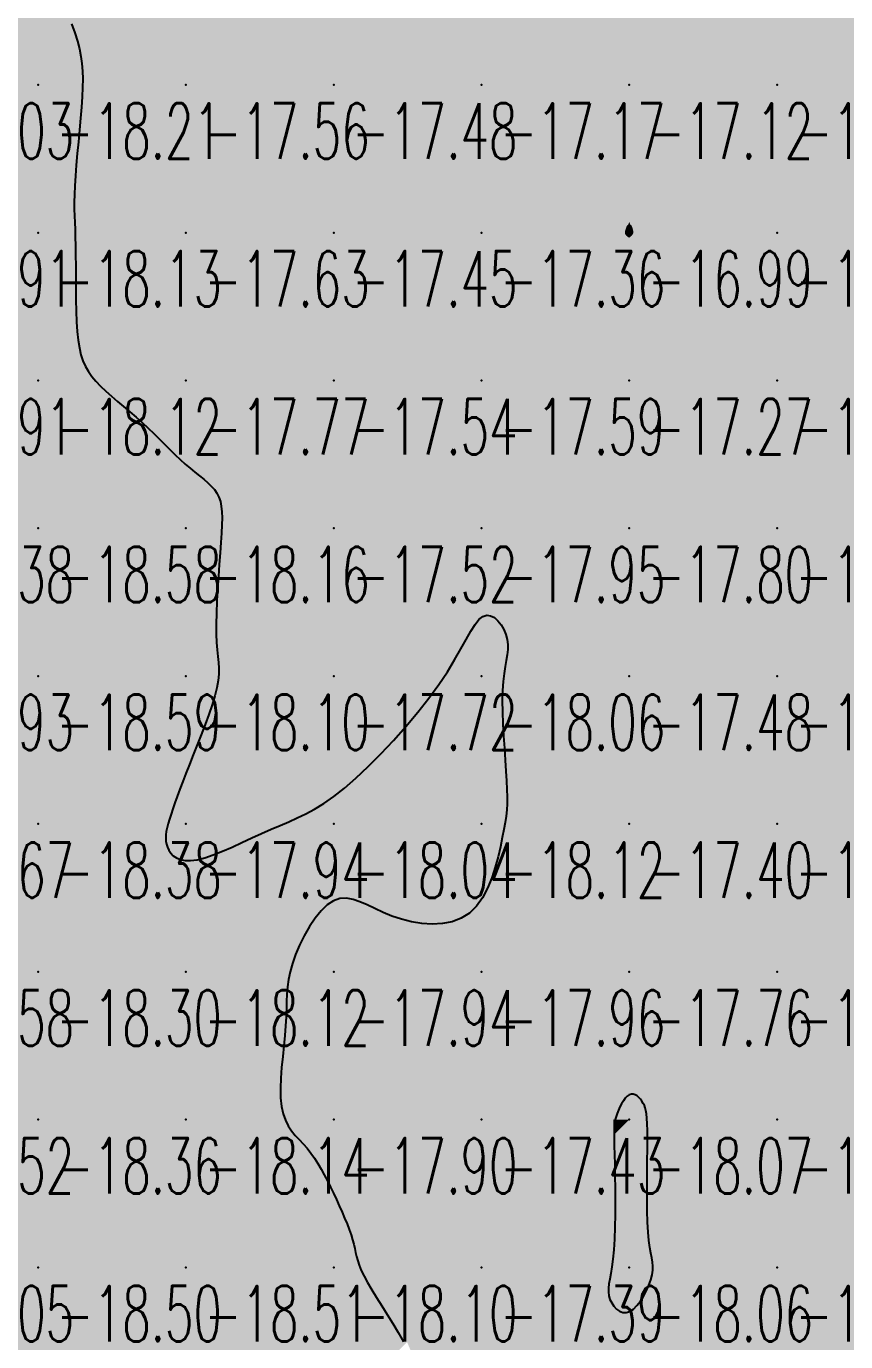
# Model space of a CAD drawing. Header units: millimetres. Extents: x 88261 to 90953, y 390274 to 392322.
# Drawn here: x 89569.4 to 89624.9, y 390662.2 to 390751.2 of the extents above; entities that cross this region are included whole.
import ezdxf
from ezdxf.enums import TextEntityAlignment as Align

# ---------------------------------------------------------------- set-up
doc = ezdxf.new("R2010")
doc.units = ezdxf.units.MM
doc.header["$LTSCALE"] = 25
for name, color, linetype in [('CN_03_00', 7, 'Continuous'), ('COTEAlt', 7, 'Continuous'), ('TN_COLORIAGE', 7, 'Continuous')]:
    doc.layers.add(name, color=color, linetype=linetype)
doc.styles.add('Simplex 1.0', font='Simplex.shx', dxfattribs={"width": 0.99, "height": 2.5})
doc.styles.get("Standard").update_dxf_attribs({"font": 'times.ttf'})

# ---------------------------------------------------------------- blocks, each defined once
blk = doc.blocks.new('COTE')
at = {"color": 0}
blk.add_point((0, 0), dxfattribs=at)
at = {"layer": 'COTEAlt'}
blk.add_attdef('ALT', text='', height=3.75, dxfattribs=at).set_placement((1.25, -1.25), align=Align.TOP_LEFT)

msp = doc.modelspace()

# ---------------------------------------------------------------- linework, layer by layer
at = {"layer": 'CN_03_00', "elevation": -18, "flags": 128}
msp.add_lwpolyline([(89572.505, 390751.371), (89572.723, 390750.757), (89572.902, 390750.193), (89573.041, 390749.668), (89573.145, 390749.167), (89573.216, 390748.673), (89573.257, 390748.169), (89573.271, 390747.64), (89573.261, 390747.068), (89573.23, 390746.437), (89573.181, 390745.737), (89573.119, 390744.982), (89573.047, 390744.192), (89572.972, 390743.386), (89572.897, 390742.586), (89572.828, 390741.811), (89572.769, 390741.082), (89572.725, 390740.417), (89572.699, 390739.832), (89572.69, 390739.31), (89572.693, 390738.832), (89572.706, 390738.377), (89572.724, 390737.923), (89572.745, 390737.449), (89572.764, 390736.935), (89572.779, 390736.36), (89572.788, 390735.709), (89572.791, 390734.995), (89572.794, 390734.24), (89572.798, 390733.463), (89572.807, 390732.685), (89572.824, 390731.925), (89572.853, 390731.204), (89572.896, 390730.543), (89572.958, 390729.956), (89573.041, 390729.438), (89573.148, 390728.978), (89573.283, 390728.566), (89573.448, 390728.191), (89573.647, 390727.842), (89573.882, 390727.51), (89574.158, 390727.183), (89574.475, 390726.852), (89574.828, 390726.515), (89575.21, 390726.174), (89575.613, 390725.827), (89576.03, 390725.475), (89576.453, 390725.118), (89576.877, 390724.756), (89577.293, 390724.389), (89577.695, 390724.017), (89578.083, 390723.644), (89578.46, 390723.273), (89578.825, 390722.908), (89579.181, 390722.553), (89579.528, 390722.212), (89579.869, 390721.887), (89580.204, 390721.584), (89580.534, 390721.303), (89580.856, 390721.042), (89581.164, 390720.795), (89581.454, 390720.558), (89581.722, 390720.326), (89581.963, 390720.093), (89582.173, 390719.855), (89582.347, 390719.607), (89582.481, 390719.342), (89582.579, 390719.053), (89582.644, 390718.731), (89582.68, 390718.365), (89582.691, 390717.948), (89582.681, 390717.469), (89582.652, 390716.919), (89582.61, 390716.289), (89582.559, 390715.576), (89582.501, 390714.798), (89582.443, 390713.978), (89582.388, 390713.14), (89582.341, 390712.308), (89582.306, 390711.506), (89582.287, 390710.757), (89582.29, 390710.086), (89582.315, 390709.508), (89582.356, 390709.009), (89582.402, 390708.567), (89582.442, 390708.161), (89582.467, 390707.769), (89582.465, 390707.368), (89582.428, 390706.938), (89582.344, 390706.457), (89582.207, 390705.908), (89582.022, 390705.301), (89581.801, 390704.65), (89581.553, 390703.97), (89581.287, 390703.277), (89581.014, 390702.585), (89580.743, 390701.908), (89580.485, 390701.263), (89580.246, 390700.66), (89580.03, 390700.102), (89579.833, 390699.586), (89579.657, 390699.109), (89579.5, 390698.672), (89579.36, 390698.271), (89579.239, 390697.904), (89579.134, 390697.571), (89579.045, 390697.268), (89578.974, 390696.992), (89578.922, 390696.738), (89578.891, 390696.504), (89578.882, 390696.283), (89578.896, 390696.073), (89578.936, 390695.869), (89579.002, 390695.667), (89579.098, 390695.465), (89579.227, 390695.271), (89579.395, 390695.095), (89579.608, 390694.946), (89579.871, 390694.834), (89580.189, 390694.77), (89580.569, 390694.762), (89581.015, 390694.822), (89581.529, 390694.955), (89582.102, 390695.152), (89582.719, 390695.397), (89583.369, 390695.679), (89584.036, 390695.982), (89584.708, 390696.294), (89585.37, 390696.6), (89586.011, 390696.887), (89586.62, 390697.147), (89587.207, 390697.393), (89587.783, 390697.644), (89588.363, 390697.92), (89588.958, 390698.24), (89589.582, 390698.624), (89590.247, 390699.09), (89590.967, 390699.657), (89591.748, 390700.339), (89592.576, 390701.12), (89593.43, 390701.979), (89594.289, 390702.893), (89595.132, 390703.842), (89595.938, 390704.803), (89596.688, 390705.754), (89597.359, 390706.674), (89597.936, 390707.542), (89598.429, 390708.348), (89598.849, 390709.08), (89599.21, 390709.728), (89599.526, 390710.283), (89599.809, 390710.734), (89600.074, 390711.07), (89600.333, 390711.282), (89600.597, 390711.364), (89600.861, 390711.33), (89601.116, 390711.198), (89601.356, 390710.987), (89601.571, 390710.715), (89601.753, 390710.399), (89601.896, 390710.06), (89601.99, 390709.714), (89602.03, 390709.376), (89602.026, 390709.037), (89601.987, 390708.685), (89601.925, 390708.307), (89601.851, 390707.889), (89601.776, 390707.42), (89601.71, 390706.886), (89601.666, 390706.274), (89601.652, 390705.578), (89601.663, 390704.815), (89601.695, 390704.008), (89601.74, 390703.182), (89601.794, 390702.36), (89601.85, 390701.564), (89601.903, 390700.82), (89601.945, 390700.15), (89601.972, 390699.57), (89601.983, 390699.065), (89601.976, 390698.612), (89601.951, 390698.188), (89601.908, 390697.769), (89601.844, 390697.333), (89601.759, 390696.857), (89601.654, 390696.317), (89601.525, 390695.7), (89601.367, 390695.022), (89601.173, 390694.312), (89600.937, 390693.596), (89600.65, 390692.901), (89600.308, 390692.254), (89599.901, 390691.681), (89599.424, 390691.209), (89598.874, 390690.86), (89598.262, 390690.626), (89597.605, 390690.498), (89596.917, 390690.461), (89596.216, 390690.506), (89595.518, 390690.62), (89594.837, 390690.791), (89594.189, 390691.007), (89593.588, 390691.255), (89593.03, 390691.513), (89592.51, 390691.761), (89592.02, 390691.975), (89591.555, 390692.133), (89591.108, 390692.212), (89590.673, 390692.191), (89590.243, 390692.047), (89589.816, 390691.765), (89589.396, 390691.363), (89588.991, 390690.865), (89588.608, 390690.295), (89588.255, 390689.679), (89587.941, 390689.042), (89587.672, 390688.408), (89587.456, 390687.802), (89587.298, 390687.241), (89587.19, 390686.72), (89587.122, 390686.221), (89587.082, 390685.733), (89587.06, 390685.239), (89587.045, 390684.725), (89587.027, 390684.178), (89586.994, 390683.582), (89586.939, 390682.929), (89586.869, 390682.231), (89586.795, 390681.506), (89586.726, 390680.774), (89586.673, 390680.052), (89586.645, 390679.358), (89586.655, 390678.711), (89586.71, 390678.13), (89586.819, 390677.627), (89586.976, 390677.193), (89587.173, 390676.816), (89587.4, 390676.482), (89587.65, 390676.177), (89587.913, 390675.887), (89588.18, 390675.6), (89588.444, 390675.301), (89588.697, 390674.98), (89588.939, 390674.637), (89589.171, 390674.274), (89589.394, 390673.894), (89589.61, 390673.499), (89589.821, 390673.093), (89590.026, 390672.678), (89590.229, 390672.257), (89590.429, 390671.832), (89590.624, 390671.408), (89590.811, 390670.989), (89590.988, 390670.579), (89591.15, 390670.183), (89591.296, 390669.804), (89591.422, 390669.447), (89591.525, 390669.116), (89591.605, 390668.814), (89591.669, 390668.531), (89591.728, 390668.258), (89591.791, 390667.983), (89591.87, 390667.696), (89591.975, 390667.387), (89592.116, 390667.044), (89592.302, 390666.658), (89592.541, 390666.22), (89592.828, 390665.734), (89593.15, 390665.208), (89593.5, 390664.648), (89593.868, 390664.061), (89594.243, 390663.455), (89594.615, 390662.836), (89594.976, 390662.212)], dxfattribs=at)
at = {"layer": 'CN_03_00', "flags": 128}
for points, elevation in [([(89610.237, 390736.979), (89610.214, 390736.98), (89610.192, 390736.987), (89610.171, 390736.999), (89610.152, 390737.015), (89610.133, 390737.034), (89610.115, 390737.054), (89610.098, 390737.076), (89610.082, 390737.097), (89610.068, 390737.119), (89610.055, 390737.144), (89610.046, 390737.171), (89610.039, 390737.203), (89610.037, 390737.24), (89610.039, 390737.284), (89610.046, 390737.336), (89610.059, 390737.396), (89610.077, 390737.461), (89610.098, 390737.528), (89610.123, 390737.593), (89610.149, 390737.652), (89610.177, 390737.702), (89610.206, 390737.739), (89610.234, 390737.76), (89610.26, 390737.761), (89610.285, 390737.745), (89610.309, 390737.715), (89610.331, 390737.675), (89610.351, 390737.628), (89610.37, 390737.577), (89610.387, 390737.526), (89610.402, 390737.477), (89610.415, 390737.434), (89610.427, 390737.396), (89610.436, 390737.362), (89610.442, 390737.33), (89610.445, 390737.301), (89610.444, 390737.272), (89610.44, 390737.242), (89610.431, 390737.211), (89610.418, 390737.178), (89610.402, 390737.143), (89610.382, 390737.109), (89610.36, 390737.076), (89610.336, 390737.046), (89610.311, 390737.02), (89610.285, 390736.999), (89610.261, 390736.985), (89610.237, 390736.979)], -17), ([(89608.94, 390665.08), (89609.054, 390664.838), (89609.203, 390664.617), (89609.381, 390664.429), (89609.583, 390664.286), (89609.803, 390664.202), (89610.037, 390664.189), (89610.278, 390664.26), (89610.523, 390664.421), (89610.764, 390664.661), (89610.995, 390664.962), (89611.21, 390665.305), (89611.404, 390665.673), (89611.569, 390666.049), (89611.699, 390666.414), (89611.789, 390666.752), (89611.834, 390667.05), (89611.841, 390667.324), (89611.817, 390667.594), (89611.771, 390667.881), (89611.71, 390668.207), (89611.643, 390668.593), (89611.578, 390669.058), (89611.523, 390669.626), (89611.485, 390670.307), (89611.462, 390671.08), (89611.451, 390671.914), (89611.449, 390672.779), (89611.453, 390673.645), (89611.46, 390674.479), (89611.467, 390675.253), (89611.47, 390675.935), (89611.467, 390676.502), (89611.458, 390676.962), (89611.439, 390677.331), (89611.412, 390677.624), (89611.375, 390677.856), (89611.326, 390678.042), (89611.265, 390678.199), (89611.192, 390678.342), (89611.104, 390678.482), (89611.005, 390678.616), (89610.895, 390678.737), (89610.776, 390678.839), (89610.65, 390678.915), (89610.519, 390678.959), (89610.385, 390678.962), (89610.248, 390678.919), (89610.112, 390678.826), (89609.978, 390678.689), (89609.849, 390678.516), (89609.726, 390678.318), (89609.612, 390678.102), (89609.51, 390677.878), (89609.421, 390677.656), (89609.349, 390677.444), (89609.294, 390677.246), (89609.255, 390677.05), (89609.23, 390676.836), (89609.217, 390676.589), (89609.214, 390676.288), (89609.219, 390675.917), (89609.23, 390675.458), (89609.244, 390674.892), (89609.259, 390674.21), (89609.274, 390673.433), (89609.285, 390672.59), (89609.29, 390671.711), (89609.287, 390670.826), (89609.273, 390669.964), (89609.245, 390669.154), (89609.201, 390668.425), (89609.14, 390667.801), (89609.069, 390667.273), (89608.996, 390666.828), (89608.927, 390666.451), (89608.872, 390666.126), (89608.838, 390665.841), (89608.833, 390665.581), (89608.865, 390665.33), (89608.94, 390665.08)], -18)]:
    msp.add_lwpolyline(points, close=True, dxfattribs=dict(at, elevation=elevation))
at = {"layer": 'TN_COLORIAGE', "color": 193}
for points in [[(89570.249, 390756.673, -17.502), (89573.167, 390750.157, -17.502), (89570.249, 390757.239, -17.502), (89580.249, 390757.239, -17.502)], [(89573.425, 390747.239, -17.502), (89573.167, 390750.157, -17.502), (89580.249, 390747.239, -17.502), (89580.249, 390757.239, -17.502)], [(89580.249, 390757.239, -17.643), (89580.249, 390747.239, -17.643), (89590.249, 390757.239, -17.643)], [(89580.249, 390747.239, -17.643), (89590.249, 390747.239, -17.643), (89590.249, 390757.239, -17.643)], [(89590.249, 390757.239, -17.321), (89590.249, 390747.239, -17.321), (89600.249, 390757.239, -17.321)], [(89590.249, 390747.239, -17.321), (89600.249, 390747.239, -17.321), (89600.249, 390757.239, -17.321)], [(89600.249, 390747.239, -17.078), (89610.249, 390747.239, -17.078), (89610.249, 390757.239, -17.078)], [(89600.249, 390757.239, -17.078), (89600.249, 390747.239, -17.078), (89610.249, 390757.239, -17.078)], [(89610.249, 390747.239, -17.416), (89620.249, 390747.239, -17.416), (89620.249, 390757.239, -17.416)], [(89610.249, 390757.239, -17.416), (89610.249, 390747.239, -17.416), (89620.249, 390757.239, -17.416)], [(89620.249, 390757.239, -17.122), (89620.249, 390747.239, -17.122), (89630.249, 390757.239, -17.122)], [(89620.249, 390747.239, -17.122), (89630.249, 390747.239, -17.122), (89630.249, 390757.239, -17.122)], [(89572.864, 390737.239, -17.559), (89572.516, 390739.506, -17.559), (89580.249, 390737.239, -17.559), (89580.249, 390747.239, -17.559)], [(89572.516, 390739.506, -17.559), (89573.425, 390747.239, -17.559), (89580.249, 390747.239, -17.559)], [(89580.249, 390737.239, -17.476), (89590.249, 390737.239, -17.476), (89590.249, 390747.239, -17.476)], [(89580.249, 390747.239, -17.476), (89580.249, 390737.239, -17.476), (89590.249, 390747.239, -17.476)], [(89590.249, 390747.239, -17.174), (89590.249, 390737.239, -17.174), (89600.249, 390747.239, -17.174)], [(89590.249, 390737.239, -17.174), (89600.249, 390737.239, -17.174), (89600.249, 390747.239, -17.174)], [(89600.249, 390737.239, -17), (89609.985, 390737.239, -17), (89610.249, 390747.239, -17), (89610.249, 390737.977, -17)], [(89600.249, 390747.239, -17.122), (89600.249, 390737.239, -17.122), (89610.249, 390747.239, -17.122)], [(89620.249, 390747.239, -17), (89610.421, 390737.412, -17), (89610.249, 390747.239, -17), (89610.249, 390737.977, -17)], [(89620.249, 390747.239, -17), (89610.421, 390737.412, -17), (89620.249, 390737.239, -17), (89610.479, 390737.239, -17)], [(89620.249, 390737.239, -17.243), (89630.249, 390737.239, -17.243), (89630.249, 390747.239, -17.243)], [(89620.249, 390747.239, -17.243), (89620.249, 390737.239, -17.243), (89630.249, 390747.239, -17.243)], [(89572.704, 390729.695, -17.635), (89572.864, 390737.239, -17.635), (89580.249, 390737.239, -17.635)], [(89573.698, 390727.239, -17.635), (89572.704, 390729.695, -17.635), (89580.249, 390727.239, -17.635), (89580.249, 390737.239, -17.635)], [(89580.249, 390737.239, -17.453), (89580.249, 390727.239, -17.453), (89590.249, 390737.239, -17.453)], [(89580.249, 390727.239, -17.453), (89590.249, 390727.239, -17.453), (89590.249, 390737.239, -17.453)], [(89590.249, 390727.239, -17.357), (89600.249, 390727.239, -17.357), (89600.249, 390737.239, -17.357)], [(89590.249, 390737.239, -17.357), (89590.249, 390727.239, -17.357), (89600.249, 390737.239, -17.357)], [(89600.249, 390727.239, -17), (89610.089, 390737.079, -17), (89600.249, 390737.239, -17), (89609.985, 390737.239, -17)], [(89600.249, 390727.239, -17), (89610.089, 390737.079, -17), (89610.249, 390727.239, -17), (89610.249, 390736.898, -17)], [(89610.249, 390727.239, -17.41), (89620.249, 390727.239, -17.41), (89620.249, 390737.239, -17.41)], [(89620.249, 390737.239, -17), (89610.479, 390737.239, -17), (89610.249, 390727.239, -17), (89610.249, 390736.898, -17)], [(89620.249, 390727.239, -17.303), (89630.249, 390727.239, -17.303), (89630.249, 390737.239, -17.303)], [(89620.249, 390737.239, -17.303), (89620.249, 390727.239, -17.303), (89630.249, 390737.239, -17.303)], [(89573.698, 390727.239, -17.774), (89577.452, 390724.443, -17.774), (89580.249, 390727.239, -17.774)], [(89580.249, 390721.322, -17.774), (89577.452, 390724.443, -17.774), (89580.249, 390727.239, -17.774)], [(89580.249, 390721.322, -17.54), (89582.779, 390719.769, -17.54), (89580.249, 390727.239, -17.54), (89590.249, 390727.239, -17.54)], [(89582.779, 390719.769, -17.525), (89582.716, 390717.239, -17.525), (89590.249, 390727.239, -17.525), (89590.249, 390717.239, -17.525)], [(89590.249, 390727.239, -17.595), (89590.249, 390717.239, -17.595), (89600.249, 390727.239, -17.595)], [(89590.249, 390717.239, -17.595), (89600.249, 390717.239, -17.595), (89600.249, 390727.239, -17.595)], [(89600.249, 390727.239, -17.273), (89600.249, 390717.239, -17.273), (89610.249, 390727.239, -17.273)], [(89600.249, 390717.239, -17.273), (89610.249, 390717.239, -17.273), (89610.249, 390727.239, -17.273)], [(89610.249, 390727.239, -17.14), (89610.249, 390717.239, -17.14), (89620.249, 390727.239, -17.14)], [(89610.249, 390717.239, -17.14), (89620.249, 390717.239, -17.14), (89620.249, 390727.239, -17.14)], [(89620.249, 390717.239, -17.462), (89630.249, 390717.239, -17.462), (89630.249, 390727.239, -17.462)], [(89620.249, 390727.239, -17.462), (89620.249, 390717.239, -17.462), (89630.249, 390727.239, -17.462)], [(89582.018, 390709.009, -17.525), (89582.716, 390717.239, -17.525), (89590.249, 390717.239, -17.525)], [(89582.949, 390707.239, -17.525), (89582.018, 390709.009, -17.525), (89590.249, 390707.239, -17.525), (89590.249, 390717.239, -17.525)], [(89590.249, 390717.239, -17.949), (89590.249, 390707.239, -17.949), (89600.249, 390717.239, -17.949)], [(89600.249, 390712.718, -17.724), (89598.413, 390707.239, -17.724), (89600.249, 390717.239, -17.724), (89590.249, 390707.239, -17.724)], [(89600.249, 390712.718, -17.797), (89602.592, 390709.582, -17.797), (89600.249, 390717.239, -17.797), (89610.249, 390717.239, -17.797)], [(89602.592, 390709.582, -17.484), (89601.323, 390707.239, -17.484), (89610.249, 390717.239, -17.484), (89610.249, 390707.239, -17.484)], [(89610.249, 390717.239, -17.411), (89610.249, 390707.239, -17.411), (89620.249, 390717.239, -17.411)], [(89610.249, 390707.239, -17.411), (89620.249, 390707.239, -17.411), (89620.249, 390717.239, -17.411)], [(89620.249, 390717.239, -17.534), (89620.249, 390707.239, -17.534), (89630.249, 390717.239, -17.534)], [(89620.249, 390707.239, -17.534), (89630.249, 390707.239, -17.534), (89630.249, 390717.239, -17.534)], [(89580.249, 390700.775, -17.724), (89582.949, 390707.239, -17.724), (89580.249, 390697.239, -17.724), (89590.249, 390707.239, -17.724)], [(89586.392, 390697.239, -17.724), (89590.249, 390698.366, -17.724), (89580.249, 390697.239, -17.724), (89590.249, 390707.239, -17.724)], [(89590.249, 390698.366, -17.724), (89598.413, 390707.239, -17.724), (89590.249, 390707.239, -17.724)], [(89601.323, 390707.239, -17.484), (89602.114, 390699.105, -17.484), (89610.249, 390707.239, -17.484)], [(89602.114, 390699.105, -17.397), (89601.89, 390697.239, -17.397), (89610.249, 390707.239, -17.397), (89610.249, 390697.239, -17.397)], [(89610.249, 390707.239, -17.982), (89610.249, 390697.239, -17.982), (89620.249, 390707.239, -17.982)], [(89610.249, 390697.239, -17.982), (89620.249, 390697.239, -17.982), (89620.249, 390707.239, -17.982)], [(89620.249, 390707.239, -17.285), (89620.249, 390697.239, -17.285), (89630.249, 390707.239, -17.285)], [(89620.249, 390697.239, -17.285), (89630.249, 390697.239, -17.285), (89630.249, 390707.239, -17.285)], [(89580.249, 390700.775, -17.944), (89578.964, 390697.239, -17.944), (89580.249, 390697.239, -17.944)], [(89580.249, 390694.001, -17.944), (89578.7, 390695.691, -17.944), (89580.249, 390697.239, -17.944)], [(89578.7, 390695.691, -17.944), (89578.964, 390697.239, -17.944), (89580.249, 390697.239, -17.944)], [(89586.392, 390697.239, -17.944), (89580.249, 390694.001, -17.944), (89580.249, 390697.239, -17.944)], [(89600.249, 390689.842, -17.397), (89601.89, 390697.239, -17.397), (89600.249, 390687.239, -17.397), (89610.249, 390697.239, -17.397)], [(89600.249, 390687.239, -17.397), (89610.249, 390687.239, -17.397), (89610.249, 390697.239, -17.397)], [(89610.249, 390697.239, -17.723), (89610.249, 390687.239, -17.723), (89620.249, 390697.239, -17.723)], [(89610.249, 390687.239, -17.723), (89620.249, 390687.239, -17.723), (89620.249, 390697.239, -17.723)], [(89620.249, 390697.239, -17.489), (89620.249, 390687.239, -17.489), (89630.249, 390697.239, -17.489)], [(89620.249, 390687.239, -17.489), (89630.249, 390687.239, -17.489), (89630.249, 390697.239, -17.489)], [(89590.249, 390693.598, -17.939), (89586.806, 390687.239, -17.939), (89590.249, 390687.239, -17.939)], [(89590.249, 390693.598, -17.939), (89593.66, 390690.65, -17.939), (89590.249, 390687.239, -17.939)], [(89600.249, 390689.842, -17.939), (89593.66, 390690.65, -17.939), (89600.249, 390687.239, -17.939), (89590.249, 390687.239, -17.939)], [(89587.263, 390684.253, -17.898), (89586.105, 390677.239, -17.898), (89590.249, 390687.239, -17.898), (89590.249, 390677.239, -17.898)], [(89586.806, 390687.239, -17.939), (89587.263, 390684.253, -17.939), (89590.249, 390687.239, -17.939)], [(89590.249, 390677.239, -17.958), (89600.249, 390677.239, -17.958), (89600.249, 390687.239, -17.958)], [(89590.249, 390687.239, -17.958), (89590.249, 390677.239, -17.958), (89600.249, 390687.239, -17.958)], [(89610.249, 390679.486, -17.433), (89609.154, 390677.239, -17.433), (89610.249, 390687.239, -17.433), (89600.249, 390677.239, -17.433)], [(89600.249, 390687.239, -17.76), (89600.249, 390677.239, -17.76), (89610.249, 390687.239, -17.76)], [(89610.249, 390679.486, -17.431), (89611.341, 390678.331, -17.431), (89610.249, 390687.239, -17.431), (89620.249, 390687.239, -17.431)], [(89611.538, 390677.239, -17.431), (89611.341, 390678.331, -17.431), (89620.249, 390677.239, -17.431), (89620.249, 390687.239, -17.431)], [(89620.249, 390687.239, -17.303), (89620.249, 390677.239, -17.303), (89630.249, 390687.239, -17.303)], [(89620.249, 390677.239, -17.303), (89630.249, 390677.239, -17.303), (89630.249, 390687.239, -17.303)], [(89586.105, 390677.239, -17.898), (89588.578, 390675.568, -17.898), (89590.249, 390677.239, -17.898)], [(89590.249, 390672.296, -17.898), (89588.578, 390675.568, -17.898), (89590.249, 390677.239, -17.898)], [(89590.249, 390672.296, -17.433), (89591.8, 390668.791, -17.433), (89590.249, 390677.239, -17.433), (89600.249, 390677.239, -17.433)], [(89591.8, 390668.791, -17.387), (89591.701, 390667.239, -17.387), (89600.249, 390677.239, -17.387), (89600.249, 390667.239, -17.387)], [(89609.154, 390677.239, -17.387), (89609.228, 390676.218, -17.387), (89600.249, 390677.239, -17.387), (89600.249, 390667.239, -17.387)], [(89611.328, 390668.319, -17.529), (89611.538, 390677.239, -17.529), (89620.249, 390677.239, -17.529)], [(89612.289, 390667.239, -17.529), (89611.328, 390668.319, -17.529), (89620.249, 390667.239, -17.529), (89620.249, 390677.239, -17.529)], [(89620.249, 390667.239, -17.129), (89630.249, 390667.239, -17.129), (89630.249, 390677.239, -17.129)], [(89620.249, 390677.239, -17.129), (89620.249, 390667.239, -17.129), (89630.249, 390677.239, -17.129)], [(89609.398, 390667.239, -17.387), (89609.228, 390676.218, -17.387), (89600.249, 390667.239, -17.387)], [(89591.701, 390667.239, -17.387), (89595.207, 390662.198, -17.387), (89600.249, 390667.239, -17.387)], [(89597.326, 390657.239, -17.387), (89595.207, 390662.198, -17.387), (89600.249, 390657.239, -17.387), (89600.249, 390667.239, -17.387)], [(89608.386, 390665.377, -17.387), (89609.398, 390667.239, -17.387), (89600.249, 390657.239, -17.387), (89600.249, 390667.239, -17.387)], [(89610.249, 390663.236, -17.778), (89612.289, 390667.239, -17.778), (89610.249, 390657.239, -17.778), (89620.249, 390667.239, -17.778)], [(89615.745, 390657.239, -17.778), (89620.249, 390659.633, -17.778), (89610.249, 390657.239, -17.778), (89620.249, 390667.239, -17.778)], [(89620.249, 390659.633, -17.136), (89620.998, 390657.988, -17.136), (89620.249, 390667.239, -17.136), (89630.249, 390667.239, -17.136)], [(89621.282, 390657.239, -17.136), (89620.998, 390657.988, -17.136), (89630.249, 390657.239, -17.136), (89630.249, 390667.239, -17.136)], [(89610.249, 390663.236, -17.751), (89608.386, 390665.377, -17.751), (89610.249, 390657.239, -17.751), (89600.249, 390657.239, -17.751)]]:
    msp.add_solid(points, dxfattribs=at)
at = {"layer": 'TN_COLORIAGE', "color": 203}
for points in [[(89570.249, 390747.239, -18), (89570.249, 390756.673, -18), (89560.249, 390747.239, -18), (89567.546, 390754.537, -18)], [(89573.167, 390750.157, -18.205), (89570.249, 390756.673, -18.205), (89570.249, 390747.239, -18.205)], [(89573.167, 390750.157, -18.205), (89573.425, 390747.239, -18.205), (89570.249, 390747.239, -18.205)], [(89570.249, 390747.239, -18), (89563.184, 390740.175, -18), (89560.249, 390747.239, -18), (89560.249, 390744.435, -18)], [(89570.249, 390747.239, -18), (89563.184, 390740.175, -18), (89570.249, 390737.239, -18), (89564.223, 390737.239, -18)], [(89570.249, 390747.239, -18), (89573.425, 390747.239, -18), (89570.249, 390737.239, -18), (89572.516, 390739.506, -18)], [(89572.516, 390739.506, -18.129), (89572.864, 390737.239, -18.129), (89570.249, 390737.239, -18.129)], [(89570.249, 390737.239, -18), (89564.22, 390731.211, -18), (89570.249, 390727.239, -18), (89564.424, 390727.239, -18)], [(89564.223, 390737.239, -18.129), (89564.22, 390731.211, -18.129), (89570.249, 390737.239, -18.129)], [(89570.249, 390737.239, -18), (89572.864, 390737.239, -18), (89570.249, 390727.239, -18), (89572.704, 390729.695, -18)], [(89572.704, 390729.695, -18.119), (89573.698, 390727.239, -18.119), (89570.249, 390727.239, -18.119)], [(89568.648, 390725.639, -18.119), (89564.424, 390727.239, -18.119), (89570.249, 390727.239, -18.119)], [(89570.249, 390717.239, -18), (89565.424, 390717.239, -18), (89570.249, 390727.239, -18), (89568.648, 390725.639, -18)], [(89570.249, 390717.239, -18), (89577.452, 390724.443, -18), (89570.249, 390727.239, -18), (89573.698, 390727.239, -18)], [(89570.249, 390717.239, -18), (89577.452, 390724.443, -18), (89580.249, 390717.239, -18), (89580.249, 390721.322, -18)], [(89582.779, 390719.769, -18.156), (89580.249, 390721.322, -18.156), (89580.249, 390717.239, -18.156)], [(89582.716, 390717.239, -18.156), (89582.779, 390719.769, -18.156), (89580.249, 390717.239, -18.156)], [(89570.249, 390707.239, -18), (89561.264, 390707.239, -18), (89570.249, 390717.239, -18), (89561.272, 390708.262, -18)], [(89565.424, 390717.239, -18.581), (89561.272, 390708.262, -18.581), (89570.249, 390717.239, -18.581)], [(89570.249, 390717.239, -18.156), (89570.249, 390707.239, -18.156), (89580.249, 390717.239, -18.156)], [(89570.249, 390707.239, -18.156), (89580.249, 390707.239, -18.156), (89580.249, 390717.239, -18.156)], [(89580.249, 390717.239, -18), (89582.716, 390717.239, -18), (89580.249, 390707.239, -18), (89582.018, 390709.009, -18)], [(89598.413, 390707.239, -18.062), (89600.249, 390712.718, -18.062), (89600.249, 390707.239, -18.062)], [(89602.592, 390709.582, -18.062), (89600.249, 390712.718, -18.062), (89600.249, 390707.239, -18.062)], [(89582.018, 390709.009, -18.102), (89582.949, 390707.239, -18.102), (89580.249, 390707.239, -18.102)], [(89601.323, 390707.239, -18.062), (89602.592, 390709.582, -18.062), (89600.249, 390707.239, -18.062)], [(89560.249, 390697.239, -18.586), (89570.249, 390697.239, -18.586), (89570.249, 390707.239, -18.586)], [(89560.249, 390697.239, -18), (89560.249, 390706.341, -18), (89570.249, 390707.239, -18), (89561.264, 390707.239, -18)], [(89570.249, 390697.239, -18), (89578.964, 390697.239, -18), (89580.249, 390707.239, -18), (89580.249, 390700.775, -18)], [(89570.249, 390707.239, -18.102), (89570.249, 390697.239, -18.102), (89580.249, 390707.239, -18.102)], [(89582.949, 390707.239, -18.102), (89580.249, 390700.775, -18.102), (89580.249, 390707.239, -18.102)], [(89600.249, 390707.239, -18), (89598.413, 390707.239, -18), (89590.249, 390697.239, -18), (89590.249, 390698.366, -18)], [(89590.249, 390697.239, -18.062), (89600.249, 390697.239, -18.062), (89600.249, 390707.239, -18.062)], [(89600.249, 390697.239, -18), (89602.114, 390699.105, -18), (89600.249, 390707.239, -18), (89601.323, 390707.239, -18)], [(89601.89, 390697.239, -18.118), (89602.114, 390699.105, -18.118), (89600.249, 390697.239, -18.118)], [(89590.249, 390698.366, -18.035), (89586.392, 390697.239, -18.035), (89590.249, 390697.239, -18.035)], [(89560.249, 390697.239, -18.379), (89560.249, 390687.239, -18.379), (89570.249, 390697.239, -18.379)], [(89560.249, 390687.239, -18.379), (89570.249, 390687.239, -18.379), (89570.249, 390697.239, -18.379)], [(89570.249, 390697.239, -18), (89578.964, 390697.239, -18), (89570.249, 390687.239, -18), (89578.7, 390695.691, -18)], [(89580.249, 390687.239, -18), (89586.806, 390687.239, -18), (89590.249, 390697.239, -18), (89590.249, 390693.598, -18)], [(89580.249, 390687.239, -18), (89580.249, 390694.001, -18), (89590.249, 390697.239, -18), (89586.392, 390697.239, -18)], [(89600.249, 390697.239, -18), (89593.66, 390690.65, -18), (89590.249, 390697.239, -18), (89590.249, 390693.598, -18)], [(89593.66, 390690.65, -18.118), (89600.249, 390689.842, -18.118), (89600.249, 390697.239, -18.118)], [(89601.89, 390697.239, -18.118), (89600.249, 390689.842, -18.118), (89600.249, 390697.239, -18.118)], [(89570.249, 390687.239, -18), (89578.7, 390695.691, -18), (89580.249, 390687.239, -18), (89580.249, 390694.001, -18)], [(89560.249, 390687.239, -18.305), (89560.249, 390677.239, -18.305), (89570.249, 390687.239, -18.305)], [(89560.249, 390677.239, -18.305), (89570.249, 390677.239, -18.305), (89570.249, 390687.239, -18.305)], [(89570.249, 390677.239, -18.117), (89580.249, 390677.239, -18.117), (89580.249, 390687.239, -18.117)], [(89570.249, 390687.239, -18.117), (89570.249, 390677.239, -18.117), (89580.249, 390687.239, -18.117)], [(89580.249, 390677.239, -18), (89587.263, 390684.253, -18), (89580.249, 390687.239, -18), (89586.806, 390687.239, -18)], [(89586.105, 390677.239, -18.144), (89587.263, 390684.253, -18.144), (89580.249, 390677.239, -18.144)], [(89609.154, 390677.239, -18.07), (89610.249, 390679.486, -18.07), (89610.249, 390677.239, -18.07)], [(89611.341, 390678.331, -18.07), (89610.249, 390679.486, -18.07), (89610.249, 390677.239, -18.07)], [(89611.341, 390678.331, -18.07), (89611.538, 390677.239, -18.07), (89610.249, 390677.239, -18.07)], [(89560.249, 390677.239, -18.359), (89560.249, 390667.239, -18.359), (89570.249, 390677.239, -18.359)], [(89560.249, 390667.239, -18.359), (89570.249, 390667.239, -18.359), (89570.249, 390677.239, -18.359)], [(89570.249, 390667.239, -18.144), (89580.249, 390667.239, -18.144), (89580.249, 390677.239, -18.144)], [(89570.249, 390677.239, -18.144), (89570.249, 390667.239, -18.144), (89580.249, 390677.239, -18.144)], [(89580.249, 390667.239, -18), (89588.578, 390675.568, -18), (89580.249, 390677.239, -18), (89586.105, 390677.239, -18)], [(89609.228, 390676.218, -18.07), (89609.154, 390677.239, -18.07), (89610.249, 390677.239, -18.07)], [(89610.249, 390677.239, -18), (89609.228, 390676.218, -18), (89610.249, 390667.239, -18), (89609.398, 390667.239, -18)], [(89610.249, 390677.239, -18), (89611.538, 390677.239, -18), (89610.249, 390667.239, -18), (89611.328, 390668.319, -18)], [(89580.249, 390667.239, -18), (89588.578, 390675.568, -18), (89590.249, 390667.239, -18), (89590.249, 390672.296, -18)], [(89591.8, 390668.791, -18.104), (89590.249, 390672.296, -18.104), (89590.249, 390667.239, -18.104)], [(89591.701, 390667.239, -18.104), (89591.8, 390668.791, -18.104), (89590.249, 390667.239, -18.104)], [(89611.328, 390668.319, -18.057), (89612.289, 390667.239, -18.057), (89610.249, 390667.239, -18.057)], [(89560.249, 390667.239, -18.503), (89560.249, 390657.239, -18.503), (89570.249, 390667.239, -18.503)], [(89560.249, 390657.239, -18.503), (89570.249, 390657.239, -18.503), (89570.249, 390667.239, -18.503)], [(89570.249, 390667.239, -18.507), (89570.249, 390657.239, -18.507), (89580.249, 390667.239, -18.507)], [(89570.249, 390657.239, -18.507), (89580.249, 390657.239, -18.507), (89580.249, 390667.239, -18.507)], [(89580.249, 390657.239, -18.104), (89590.249, 390657.239, -18.104), (89590.249, 390667.239, -18.104)], [(89580.249, 390667.239, -18.104), (89580.249, 390657.239, -18.104), (89590.249, 390667.239, -18.104)], [(89590.249, 390657.239, -18), (89595.207, 390662.198, -18), (89590.249, 390667.239, -18), (89591.701, 390667.239, -18)], [(89609.398, 390667.239, -18.057), (89608.386, 390665.377, -18.057), (89610.249, 390667.239, -18.057)], [(89608.386, 390665.377, -18.057), (89610.249, 390663.236, -18.057), (89610.249, 390667.239, -18.057)], [(89612.289, 390667.239, -18.057), (89610.249, 390663.236, -18.057), (89610.249, 390667.239, -18.057)]]:
    msp.add_solid(points, dxfattribs=at)
at = {"layer": 'TN_COLORIAGE', "color": 183}
for points in [[(89610.249, 390737.977, -16.99), (89609.985, 390737.239, -16.99), (89610.249, 390737.239, -16.99)], [(89610.249, 390737.977, -16.99), (89610.421, 390737.412, -16.99), (89610.249, 390737.239, -16.99)], [(89610.479, 390737.239, -16.99), (89610.421, 390737.412, -16.99), (89610.249, 390737.239, -16.99)], [(89609.985, 390737.239, -16.99), (89610.089, 390737.079, -16.99), (89610.249, 390737.239, -16.99)], [(89610.249, 390736.898, -16.99), (89610.089, 390737.079, -16.99), (89610.249, 390737.239, -16.99)], [(89610.249, 390736.898, -16.99), (89610.479, 390737.239, -16.99), (89610.249, 390737.239, -16.99)]]:
    msp.add_solid(points, dxfattribs=at)

# ---------------------------------------------------------------- block references
at = {"layer": 'COTEAlt'}
ref = msp.add_blockref('COTE', (89560.249, 390747.239), dxfattribs=at)
ref.add_attrib('ALT', '-18.03', dxfattribs={"height": 3.75, "style": 'Simplex 1.0', "width": 0.6}).set_placement((89561.499, 390745.989), align=Align.TOP_LEFT)
ref = msp.add_blockref('COTE', (89570.249, 390747.239), dxfattribs=at)
ref.add_attrib('ALT', '-18.21', dxfattribs={"height": 3.75, "style": 'Simplex 1.0', "width": 0.6}).set_placement((89571.499, 390745.989), align=Align.TOP_LEFT)
ref = msp.add_blockref('COTE', (89580.249, 390747.239), dxfattribs=at)
ref.add_attrib('ALT', '-17.56', dxfattribs={"height": 3.75, "style": 'Simplex 1.0', "width": 0.6}).set_placement((89581.499, 390745.989), align=Align.TOP_LEFT)
ref = msp.add_blockref('COTE', (89590.249, 390747.239), dxfattribs=at)
ref.add_attrib('ALT', '-17.48', dxfattribs={"height": 3.75, "style": 'Simplex 1.0', "width": 0.6}).set_placement((89591.499, 390745.989), align=Align.TOP_LEFT)
ref = msp.add_blockref('COTE', (89600.249, 390747.239), dxfattribs=at)
ref.add_attrib('ALT', '-17.17', dxfattribs={"height": 3.75, "style": 'Simplex 1.0', "width": 0.6}).set_placement((89601.499, 390745.989), align=Align.TOP_LEFT)
ref = msp.add_blockref('COTE', (89610.249, 390747.239), dxfattribs=at)
ref.add_attrib('ALT', '-17.12', dxfattribs={"height": 3.75, "style": 'Simplex 1.0', "width": 0.6}).set_placement((89611.499, 390745.989), align=Align.TOP_LEFT)
ref = msp.add_blockref('COTE', (89620.249, 390747.239), dxfattribs=at)
ref.add_attrib('ALT', '-17.55', dxfattribs={"height": 3.75, "style": 'Simplex 1.0', "width": 0.6}).set_placement((89621.499, 390745.989), align=Align.TOP_LEFT)
ref = msp.add_blockref('COTE', (89560.249, 390737.239), dxfattribs=at)
ref.add_attrib('ALT', '-17.91', dxfattribs={"height": 3.75, "style": 'Simplex 1.0', "width": 0.6}).set_placement((89561.499, 390735.989), align=Align.TOP_LEFT)
ref = msp.add_blockref('COTE', (89570.249, 390737.239), dxfattribs=at)
ref.add_attrib('ALT', '-18.13', dxfattribs={"height": 3.75, "style": 'Simplex 1.0', "width": 0.6}).set_placement((89571.499, 390735.989), align=Align.TOP_LEFT)
ref = msp.add_blockref('COTE', (89580.249, 390737.239), dxfattribs=at)
ref.add_attrib('ALT', '-17.63', dxfattribs={"height": 3.75, "style": 'Simplex 1.0', "width": 0.6}).set_placement((89581.499, 390735.989), align=Align.TOP_LEFT)
ref = msp.add_blockref('COTE', (89590.249, 390737.239), dxfattribs=at)
ref.add_attrib('ALT', '-17.45', dxfattribs={"height": 3.75, "style": 'Simplex 1.0', "width": 0.6}).set_placement((89591.499, 390735.989), align=Align.TOP_LEFT)
ref = msp.add_blockref('COTE', (89600.249, 390737.239), dxfattribs=at)
ref.add_attrib('ALT', '-17.36', dxfattribs={"height": 3.75, "style": 'Simplex 1.0', "width": 0.6}).set_placement((89601.499, 390735.989), align=Align.TOP_LEFT)
ref = msp.add_blockref('COTE', (89610.249, 390737.239), dxfattribs=at)
ref.add_attrib('ALT', '-16.99', dxfattribs={"height": 3.75, "style": 'Simplex 1.0', "width": 0.6}).set_placement((89611.499, 390735.989), align=Align.TOP_LEFT)
ref = msp.add_blockref('COTE', (89620.249, 390737.239), dxfattribs=at)
ref.add_attrib('ALT', '-17.41', dxfattribs={"height": 3.75, "style": 'Simplex 1.0', "width": 0.6}).set_placement((89621.499, 390735.989), align=Align.TOP_LEFT)
ref = msp.add_blockref('COTE', (89560.249, 390727.239), dxfattribs=at)
ref.add_attrib('ALT', '-17.91', dxfattribs={"height": 3.75, "style": 'Simplex 1.0', "width": 0.6}).set_placement((89561.499, 390725.989), align=Align.TOP_LEFT)
ref = msp.add_blockref('COTE', (89570.249, 390727.239), dxfattribs=at)
ref.add_attrib('ALT', '-18.12', dxfattribs={"height": 3.75, "style": 'Simplex 1.0', "width": 0.6}).set_placement((89571.499, 390725.989), align=Align.TOP_LEFT)
ref = msp.add_blockref('COTE', (89580.249, 390727.239), dxfattribs=at)
ref.add_attrib('ALT', '-17.77', dxfattribs={"height": 3.75, "style": 'Simplex 1.0', "width": 0.6}).set_placement((89581.499, 390725.989), align=Align.TOP_LEFT)
ref = msp.add_blockref('COTE', (89590.249, 390727.239), dxfattribs=at)
ref.add_attrib('ALT', '-17.54', dxfattribs={"height": 3.75, "style": 'Simplex 1.0', "width": 0.6}).set_placement((89591.499, 390725.989), align=Align.TOP_LEFT)
ref = msp.add_blockref('COTE', (89600.249, 390727.239), dxfattribs=at)
ref.add_attrib('ALT', '-17.59', dxfattribs={"height": 3.75, "style": 'Simplex 1.0', "width": 0.6}).set_placement((89601.499, 390725.989), align=Align.TOP_LEFT)
ref = msp.add_blockref('COTE', (89610.249, 390727.239), dxfattribs=at)
ref.add_attrib('ALT', '-17.27', dxfattribs={"height": 3.75, "style": 'Simplex 1.0', "width": 0.6}).set_placement((89611.499, 390725.989), align=Align.TOP_LEFT)
ref = msp.add_blockref('COTE', (89620.249, 390727.239), dxfattribs=at)
ref.add_attrib('ALT', '-17.14', dxfattribs={"height": 3.75, "style": 'Simplex 1.0', "width": 0.6}).set_placement((89621.499, 390725.989), align=Align.TOP_LEFT)
ref = msp.add_blockref('COTE', (89560.249, 390717.239), dxfattribs=at)
ref.add_attrib('ALT', '-17.38', dxfattribs={"height": 3.75, "style": 'Simplex 1.0', "width": 0.6}).set_placement((89561.499, 390715.989), align=Align.TOP_LEFT)
ref = msp.add_blockref('COTE', (89570.249, 390717.239), dxfattribs=at)
ref.add_attrib('ALT', '-18.58', dxfattribs={"height": 3.75, "style": 'Simplex 1.0', "width": 0.6}).set_placement((89571.499, 390715.989), align=Align.TOP_LEFT)
ref = msp.add_blockref('COTE', (89580.249, 390717.239), dxfattribs=at)
ref.add_attrib('ALT', '-18.16', dxfattribs={"height": 3.75, "style": 'Simplex 1.0', "width": 0.6}).set_placement((89581.499, 390715.989), align=Align.TOP_LEFT)
ref = msp.add_blockref('COTE', (89590.249, 390717.239), dxfattribs=at)
ref.add_attrib('ALT', '-17.52', dxfattribs={"height": 3.75, "style": 'Simplex 1.0', "width": 0.6}).set_placement((89591.499, 390715.989), align=Align.TOP_LEFT)
ref = msp.add_blockref('COTE', (89600.249, 390717.239), dxfattribs=at)
ref.add_attrib('ALT', '-17.95', dxfattribs={"height": 3.75, "style": 'Simplex 1.0', "width": 0.6}).set_placement((89601.499, 390715.989), align=Align.TOP_LEFT)
ref = msp.add_blockref('COTE', (89610.249, 390717.239), dxfattribs=at)
ref.add_attrib('ALT', '-17.80', dxfattribs={"height": 3.75, "style": 'Simplex 1.0', "width": 0.6}).set_placement((89611.499, 390715.989), align=Align.TOP_LEFT)
ref = msp.add_blockref('COTE', (89620.249, 390717.239), dxfattribs=at)
ref.add_attrib('ALT', '-17.41', dxfattribs={"height": 3.75, "style": 'Simplex 1.0', "width": 0.6}).set_placement((89621.499, 390715.989), align=Align.TOP_LEFT)
ref = msp.add_blockref('COTE', (89560.249, 390707.239), dxfattribs=at)
ref.add_attrib('ALT', '-17.93', dxfattribs={"height": 3.75, "style": 'Simplex 1.0', "width": 0.6}).set_placement((89561.499, 390705.989), align=Align.TOP_LEFT)
ref = msp.add_blockref('COTE', (89570.249, 390707.239), dxfattribs=at)
ref.add_attrib('ALT', '-18.59', dxfattribs={"height": 3.75, "style": 'Simplex 1.0', "width": 0.6}).set_placement((89571.499, 390705.989), align=Align.TOP_LEFT)
ref = msp.add_blockref('COTE', (89580.249, 390707.239), dxfattribs=at)
ref.add_attrib('ALT', '-18.10', dxfattribs={"height": 3.75, "style": 'Simplex 1.0', "width": 0.6}).set_placement((89581.499, 390705.989), align=Align.TOP_LEFT)
ref = msp.add_blockref('COTE', (89590.249, 390707.239), dxfattribs=at)
ref.add_attrib('ALT', '-17.72', dxfattribs={"height": 3.75, "style": 'Simplex 1.0', "width": 0.6}).set_placement((89591.499, 390705.989), align=Align.TOP_LEFT)
ref = msp.add_blockref('COTE', (89600.249, 390707.239), dxfattribs=at)
ref.add_attrib('ALT', '-18.06', dxfattribs={"height": 3.75, "style": 'Simplex 1.0', "width": 0.6}).set_placement((89601.499, 390705.989), align=Align.TOP_LEFT)
ref = msp.add_blockref('COTE', (89610.249, 390707.239), dxfattribs=at)
ref.add_attrib('ALT', '-17.48', dxfattribs={"height": 3.75, "style": 'Simplex 1.0', "width": 0.6}).set_placement((89611.499, 390705.989), align=Align.TOP_LEFT)
ref = msp.add_blockref('COTE', (89620.249, 390707.239), dxfattribs=at)
ref.add_attrib('ALT', '-17.98', dxfattribs={"height": 3.75, "style": 'Simplex 1.0', "width": 0.6}).set_placement((89621.499, 390705.989), align=Align.TOP_LEFT)
ref = msp.add_blockref('COTE', (89560.249, 390697.239), dxfattribs=at)
ref.add_attrib('ALT', '-18.67', dxfattribs={"height": 3.75, "style": 'Simplex 1.0', "width": 0.6}).set_placement((89561.499, 390695.989), align=Align.TOP_LEFT)
ref = msp.add_blockref('COTE', (89570.249, 390697.239), dxfattribs=at)
ref.add_attrib('ALT', '-18.38', dxfattribs={"height": 3.75, "style": 'Simplex 1.0', "width": 0.6}).set_placement((89571.499, 390695.989), align=Align.TOP_LEFT)
ref = msp.add_blockref('COTE', (89580.249, 390697.239), dxfattribs=at)
ref.add_attrib('ALT', '-17.94', dxfattribs={"height": 3.75, "style": 'Simplex 1.0', "width": 0.6}).set_placement((89581.499, 390695.989), align=Align.TOP_LEFT)
ref = msp.add_blockref('COTE', (89590.249, 390697.239), dxfattribs=at)
ref.add_attrib('ALT', '-18.04', dxfattribs={"height": 3.75, "style": 'Simplex 1.0', "width": 0.6}).set_placement((89591.499, 390695.989), align=Align.TOP_LEFT)
ref = msp.add_blockref('COTE', (89600.249, 390697.239), dxfattribs=at)
ref.add_attrib('ALT', '-18.12', dxfattribs={"height": 3.75, "style": 'Simplex 1.0', "width": 0.6}).set_placement((89601.499, 390695.989), align=Align.TOP_LEFT)
ref = msp.add_blockref('COTE', (89610.249, 390697.239), dxfattribs=at)
ref.add_attrib('ALT', '-17.40', dxfattribs={"height": 3.75, "style": 'Simplex 1.0', "width": 0.6}).set_placement((89611.499, 390695.989), align=Align.TOP_LEFT)
ref = msp.add_blockref('COTE', (89620.249, 390697.239), dxfattribs=at)
ref.add_attrib('ALT', '-17.72', dxfattribs={"height": 3.75, "style": 'Simplex 1.0', "width": 0.6}).set_placement((89621.499, 390695.989), align=Align.TOP_LEFT)
ref = msp.add_blockref('COTE', (89560.249, 390687.239), dxfattribs=at)
ref.add_attrib('ALT', '-18.58', dxfattribs={"height": 3.75, "style": 'Simplex 1.0', "width": 0.6}).set_placement((89561.499, 390685.989), align=Align.TOP_LEFT)
ref = msp.add_blockref('COTE', (89570.249, 390687.239), dxfattribs=at)
ref.add_attrib('ALT', '-18.30', dxfattribs={"height": 3.75, "style": 'Simplex 1.0', "width": 0.6}).set_placement((89571.499, 390685.989), align=Align.TOP_LEFT)
ref = msp.add_blockref('COTE', (89580.249, 390687.239), dxfattribs=at)
ref.add_attrib('ALT', '-18.12', dxfattribs={"height": 3.75, "style": 'Simplex 1.0', "width": 0.6}).set_placement((89581.499, 390685.989), align=Align.TOP_LEFT)
ref = msp.add_blockref('COTE', (89590.249, 390687.239), dxfattribs=at)
ref.add_attrib('ALT', '-17.94', dxfattribs={"height": 3.75, "style": 'Simplex 1.0', "width": 0.6}).set_placement((89591.499, 390685.989), align=Align.TOP_LEFT)
ref = msp.add_blockref('COTE', (89600.249, 390687.239), dxfattribs=at)
ref.add_attrib('ALT', '-17.96', dxfattribs={"height": 3.75, "style": 'Simplex 1.0', "width": 0.6}).set_placement((89601.499, 390685.989), align=Align.TOP_LEFT)
ref = msp.add_blockref('COTE', (89610.249, 390687.239), dxfattribs=at)
ref.add_attrib('ALT', '-17.76', dxfattribs={"height": 3.75, "style": 'Simplex 1.0', "width": 0.6}).set_placement((89611.499, 390685.989), align=Align.TOP_LEFT)
ref = msp.add_blockref('COTE', (89620.249, 390687.239), dxfattribs=at)
ref.add_attrib('ALT', '-17.43', dxfattribs={"height": 3.75, "style": 'Simplex 1.0', "width": 0.6}).set_placement((89621.499, 390685.989), align=Align.TOP_LEFT)
ref = msp.add_blockref('COTE', (89560.249, 390677.239), dxfattribs=at)
ref.add_attrib('ALT', '-18.52', dxfattribs={"height": 3.75, "style": 'Simplex 1.0', "width": 0.6}).set_placement((89561.499, 390675.989), align=Align.TOP_LEFT)
ref = msp.add_blockref('COTE', (89570.249, 390677.239), dxfattribs=at)
ref.add_attrib('ALT', '-18.36', dxfattribs={"height": 3.75, "style": 'Simplex 1.0', "width": 0.6}).set_placement((89571.499, 390675.989), align=Align.TOP_LEFT)
ref = msp.add_blockref('COTE', (89580.249, 390677.239), dxfattribs=at)
ref.add_attrib('ALT', '-18.14', dxfattribs={"height": 3.75, "style": 'Simplex 1.0', "width": 0.6}).set_placement((89581.499, 390675.989), align=Align.TOP_LEFT)
ref = msp.add_blockref('COTE', (89590.249, 390677.239), dxfattribs=at)
ref.add_attrib('ALT', '-17.90', dxfattribs={"height": 3.75, "style": 'Simplex 1.0', "width": 0.6}).set_placement((89591.499, 390675.989), align=Align.TOP_LEFT)
ref = msp.add_blockref('COTE', (89600.249, 390677.239), dxfattribs=at)
ref.add_attrib('ALT', '-17.43', dxfattribs={"height": 3.75, "style": 'Simplex 1.0', "width": 0.6}).set_placement((89601.499, 390675.989), align=Align.TOP_LEFT)
ref = msp.add_blockref('COTE', (89610.249, 390677.239), dxfattribs=at)
ref.add_attrib('ALT', '-18.07', dxfattribs={"height": 3.75, "style": 'Simplex 1.0', "width": 0.6}).set_placement((89611.499, 390675.989), align=Align.TOP_LEFT)
ref = msp.add_blockref('COTE', (89620.249, 390677.239), dxfattribs=at)
ref.add_attrib('ALT', '-17.53', dxfattribs={"height": 3.75, "style": 'Simplex 1.0', "width": 0.6}).set_placement((89621.499, 390675.989), align=Align.TOP_LEFT)
ref = msp.add_blockref('COTE', (89560.249, 390667.239), dxfattribs=at)
ref.add_attrib('ALT', '-18.05', dxfattribs={"height": 3.75, "style": 'Simplex 1.0', "width": 0.6}).set_placement((89561.499, 390665.989), align=Align.TOP_LEFT)
ref = msp.add_blockref('COTE', (89570.249, 390667.239), dxfattribs=at)
ref.add_attrib('ALT', '-18.50', dxfattribs={"height": 3.75, "style": 'Simplex 1.0', "width": 0.6}).set_placement((89571.499, 390665.989), align=Align.TOP_LEFT)
ref = msp.add_blockref('COTE', (89580.249, 390667.239), dxfattribs=at)
ref.add_attrib('ALT', '-18.51', dxfattribs={"height": 3.75, "style": 'Simplex 1.0', "width": 0.6}).set_placement((89581.499, 390665.989), align=Align.TOP_LEFT)
ref = msp.add_blockref('COTE', (89590.249, 390667.239), dxfattribs=at)
ref.add_attrib('ALT', '-18.10', dxfattribs={"height": 3.75, "style": 'Simplex 1.0', "width": 0.6}).set_placement((89591.499, 390665.989), align=Align.TOP_LEFT)
ref = msp.add_blockref('COTE', (89600.249, 390667.239), dxfattribs=at)
ref.add_attrib('ALT', '-17.39', dxfattribs={"height": 3.75, "style": 'Simplex 1.0', "width": 0.6}).set_placement((89601.499, 390665.989), align=Align.TOP_LEFT)
ref = msp.add_blockref('COTE', (89610.249, 390667.239), dxfattribs=at)
ref.add_attrib('ALT', '-18.06', dxfattribs={"height": 3.75, "style": 'Simplex 1.0', "width": 0.6}).set_placement((89611.499, 390665.989), align=Align.TOP_LEFT)
ref = msp.add_blockref('COTE', (89620.249, 390667.239), dxfattribs=at)
ref.add_attrib('ALT', '-17.78', dxfattribs={"height": 3.75, "style": 'Simplex 1.0', "width": 0.6}).set_placement((89621.499, 390665.989), align=Align.TOP_LEFT)

doc.saveas('drawing.dxf')
